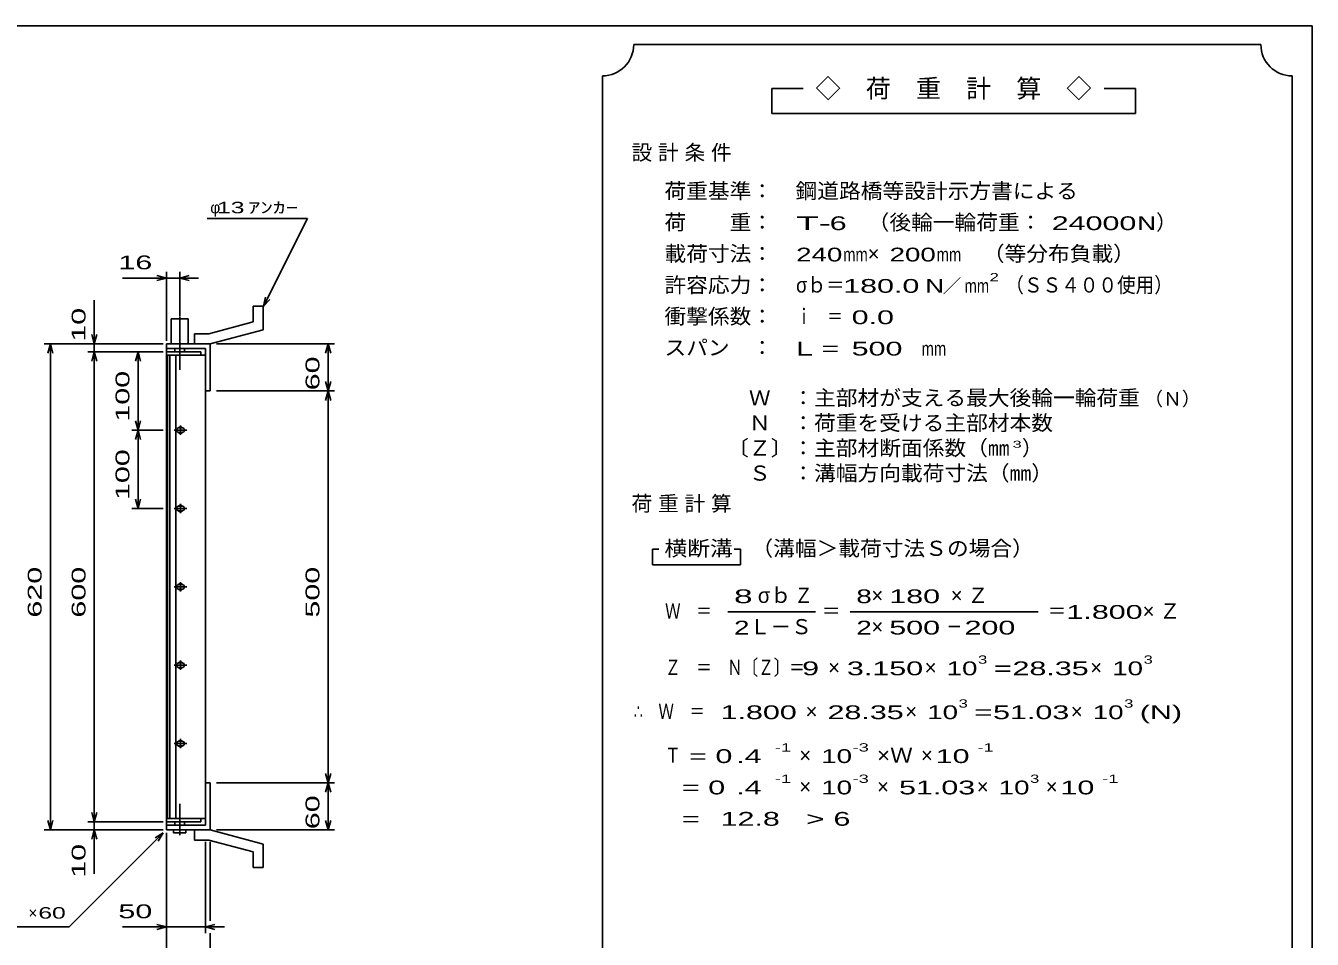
# Model space of a CAD drawing. Units: millimetres, scale not verified. Extents: x -1456 to 1389, y -1026 to 839.
# Drawn here: x -252 to 1389, y -327 to 839 of the extents above; entities that cross this region are included whole.
import ezdxf
from ezdxf.enums import TextEntityAlignment as Align

# ---------------------------------------------------------------- set-up
doc = ezdxf.new("R2010")
doc.units = ezdxf.units.MM
doc.header["$LTSCALE"] = 8
doc.linetypes.add('LONG_DASHED_DOTTED', pattern=[15.25, 12, -1.5, 0.25, -1.5])
for name, color, linetype, lineweight in [('0_2', 150, 'Continuous', 25), ('16', 3, 'Continuous', 25), ('19', 6, 'Continuous', 25), ('22', 2, 'Continuous', 25)]:
    doc.layers.add(name, color=color, linetype=linetype, lineweight=lineweight)
doc.styles.add('ベクトル', font='')
doc.styles.get('ベクトル').set_extended_font_data('ベクトル')

msp = doc.modelspace()

# ---------------------------------------------------------------- linework, layer by layer
at = {"layer": '0_2'}
for p, q in [((-1379.2, 838.8), (1388.8, 838.8)), ((1388.8, 838.8), (1388.8, -921.2))]:
    msp.add_line(p, q, dxfattribs=at)
at = {"layer": '16'}
for p, q in [((-29, 422.8), (-73, 422.8)), ((-73, 422.8), (-73, 418.3)), ((-73, 418.3), (-29, 418.3)), ((-73, 418.3), (-73, -172.7)), ((-23, 418.3), (-73, 418.3)), ((-71.5, 418.3), (-71.5, -172.7)), ((-68.5, -172.7), (-68.5, 418.3)), ((-61, 418.3), (-61, -172.7)), ((-29, 418.3), (-29, 422.8)), ((-23, -172.7), (-23, 418.3)), ((-55, 328.8), (-55, 316.8)), ((-63, 322.8), (-47, 322.8)), ((-53, 325.8), (-57, 325.8)), ((-57, 319.8), (-53, 319.8)), ((-63, 222.8), (-47, 222.8)), ((-53, 225.8), (-57, 225.8)), ((-57, 219.8), (-53, 219.8)), ((-55, 228.8), (-55, 216.8)), ((-63, 122.8), (-47, 122.8)), ((-53, 125.8), (-57, 125.8)), ((-57, 119.8), (-53, 119.8)), ((-55, 128.8), (-55, 116.8)), ((-63, 22.8), (-47, 22.8)), ((-53, 25.8), (-57, 25.8)), ((-57, 19.8), (-53, 19.8)), ((-55, 28.8), (-55, 16.8)), ((-63, -77.2), (-47, -77.2)), ((-53, -74.2), (-57, -74.2)), ((-57, -80.2), (-53, -80.2)), ((-55, -71.2), (-55, -83.2)), ((-73, -172.7), (-29, -172.7)), ((-73, -177.2), (-73, -172.7)), ((-73, -172.7), (-23, -172.7)), ((-29, -177.2), (-73, -177.2)), ((-29, -172.7), (-29, -177.2))]:
    msp.add_line(p, q, dxfattribs=at)
for centre, radius, start, end in [((-57, 322.8), 3, 90, 270), ((-55, 322.8), 4, 46.6, 133.4), ((-55, 322.8), 4, 226.6, 313.4), ((-53, 322.8), 3, 270, 90), ((-57, 222.8), 3, 90, 270), ((-55, 222.8), 4, 46.6, 133.4), ((-55, 222.8), 4, 226.6, 313.4), ((-53, 222.8), 3, 270, 90), ((-57, 122.8), 3, 90, 270), ((-55, 122.8), 4, 46.6, 133.4), ((-55, 122.8), 4, 226.6, 313.4), ((-53, 122.8), 3, 270, 90), ((-57, 22.8), 3, 90, 270), ((-55, 22.8), 4, 46.6, 133.4), ((-55, 22.8), 4, 226.6, 313.4), ((-53, 22.8), 3, 270, 90), ((-57, -77.2), 3, 90, 270), ((-55, -77.2), 4, 46.6, 133.4), ((-55, -77.2), 4, 226.6, 313.4), ((-53, -77.2), 3, 270, 90)]:
    msp.add_arc(centre, radius, start, end, dxfattribs=at)
at = {"layer": '19'}
for p, q in [((37.61, 480.92), (50.61, 480.92)), ((37.61, 460.9), (37.61, 480.92)), ((50.61, 450.92), (50.61, 480.92)), ((-67, 432.8), (-67, 464.8)), ((-67, 464.8), (-45, 464.8)), ((-45, 464.8), (-45, 432.8)), ((37.61, 460.9), (-18.72, 445.81)), ((-37.01, 445.81), (-18.72, 445.81)), ((-37.01, 432.81), (-37.01, 445.81)), ((-17, 432.8), (50.61, 450.92)), ((-73, 422.8), (-73, 432.8)), ((-73, 426.8), (-73, 432.8)), ((-73, 432.8), (-17, 432.8)), ((-23, 426.8), (-73, 426.8)), ((-62, 422.8), (-62, 426.8)), ((-50, 426.8), (-50, 422.8)), ((-37, 432.8), (-17, 432.8)), ((-23, 372.8), (-23, 426.8)), ((-17, 432.8), (-17, 372.8)), ((-17, 372.8), (-23, 372.8)), ((-17, -127.2), (-23, -127.2)), ((-23, -127.2), (-23, -181.2)), ((-17, -187.2), (-17, -127.2)), ((-73, -181.2), (-73, -171.2)), ((-62, -177.2), (-62, -181.2)), ((-50, -181.2), (-50, -177.2)), ((-73, -181.2), (-73, -187.2)), ((-23, -181.2), (-73, -181.2)), ((-73, -187.2), (-17, -187.2)), ((-64, -187.2), (-64, -191.2)), ((-64, -191.2), (-48, -191.2)), ((-48, -191.2), (-48, -187.2)), ((-37.01, -200.21), (-37.01, -187.21)), ((-37, -187.2), (-17, -187.2)), ((-17, -187.2), (50.61, -205.32)), ((-37.01, -200.21), (-18.72, -200.21)), ((37.61, -215.3), (-18.72, -200.21)), ((50.61, -235.32), (50.61, -205.32)), ((37.61, -235.32), (37.61, -215.3)), ((37.61, -235.32), (50.61, -235.32))]:
    msp.add_line(p, q, dxfattribs=at)
at = {"layer": '19', "linetype": 'LONG_DASHED_DOTTED'}
for p, q in [((-56, 467.8), (-56, 399.8)), ((-56, -194.2), (-56, -154.2))]:
    msp.add_line(p, q, dxfattribs=at)
at = {"layer": '22', "color": 4}
for p, q in [((1323.2, 814.8), (523.2, 814.8)), ((483.2, 774.8), (483.2, -465.2)), ((1363.2, -465.2), (1363.2, 774.8)), ((739.2, 758.8), (699.2, 758.8)), ((699.2, 758.8), (699.2, 726.8)), ((1163.2, 758.8), (1123.2, 758.8)), ((1163.2, 726.8), (1163.2, 758.8)), ((699.2, 726.8), (1163.2, 726.8)), ((-21, 592.8), (107, 592.8)), ((51, 480.8), (107, 592.8)), ((-129, 516.8), (-73, 516.8)), ((-73, 516.8), (-85, 520)), ((-85, 513.6), (-73, 516.8)), ((-73, 436.8), (-73, 524.8)), ((-73, 516.8), (-56, 516.8)), ((-56, 468.8), (-56, 524.8)), ((-56, 516.8), (-44, 520)), ((-44, 513.6), (-56, 516.8)), ((-56, 516.8), (-32, 516.8)), ((51, 480.8), (53.4, 492.48)), ((-165, 432.8), (-165, 488.8)), ((51, 480.8), (59, 489.6)), ((-165, 432.8), (-168.2, 444.8)), ((-161.8, 444.8), (-165, 432.8)), ((-229, 432.8), (-77, 432.8)), ((-224.2, 420.8), (-221, 432.8)), ((-217.8, 420.8), (-221, 432.8)), ((-221, -187.2), (-221, 432.8)), ((-77, 432.8), (-173, 432.8)), ((-165, 432.8), (-165, 422.8)), ((-9, 432.8), (141.4, 432.8)), ((130.2, 420.8), (133.4, 432.8)), ((136.6, 420.8), (133.4, 432.8)), ((133.4, 372.8), (133.4, 432.8)), ((-173, 422.8), (-77, 422.8)), ((-168.2, 410.8), (-165, 422.8)), ((-161.8, 410.8), (-165, 422.8)), ((-165, -177.2), (-165, 422.8)), ((-77, 422.8), (-117, 422.8)), ((-109, 422.8), (-112.2, 410.8)), ((-105.8, 410.8), (-109, 422.8)), ((-109, 422.8), (-109, 322.8)), ((133.4, 372.8), (130.2, 384.8)), ((133.4, 372.8), (136.6, 384.8)), ((-9, 372.8), (141.4, 372.8)), ((130.2, 360.8), (133.4, 372.8)), ((136.6, 360.8), (133.4, 372.8)), ((133.4, -127.2), (133.4, 372.8)), ((-109, 322.8), (-112.2, 334.8)), ((-105.8, 334.8), (-109, 322.8)), ((-117, 322.8), (-77, 322.8)), ((-109, 322.8), (-112.2, 310.8)), ((-105.8, 310.8), (-109, 322.8)), ((-109, 322.8), (-109, 222.8)), ((-109, 222.8), (-112.2, 234.8)), ((-105.8, 234.8), (-109, 222.8)), ((-117, 222.8), (-77, 222.8)), ((555.2, 170.8), (547.2, 170.8)), ((547.2, 170.8), (547.2, 150.8)), ((659.2, 170.8), (651.2, 170.8)), ((659.2, 150.8), (659.2, 170.8)), ((547.2, 150.8), (659.2, 150.8)), ((643.2, 90.8), (755.2, 90.8)), ((799.2, 90.8), (1039.2, 90.8)), ((-9, -127.2), (141.4, -127.2)), ((133.4, -127.2), (130.2, -115.2)), ((130.2, -139.2), (133.4, -127.2)), ((133.4, -127.2), (136.6, -115.2)), ((136.6, -139.2), (133.4, -127.2)), ((133.4, -187.2), (133.4, -127.2)), ((-221, -187.2), (-224.2, -175.2)), ((-221, -187.2), (-217.8, -175.2)), ((-173, -177.2), (-77, -177.2)), ((-165, -177.2), (-168.2, -165.2)), ((-165, -177.2), (-161.8, -165.2)), ((-165, -187.2), (-165, -177.2)), ((133.4, -187.2), (130.2, -175.2)), ((133.4, -187.2), (136.6, -175.2)), ((-229, -187.2), (-77, -187.2)), ((-197, -311.2), (-77, -191.2)), ((-173, -187.2), (-77, -187.2)), ((-168.2, -199.2), (-165, -187.2)), ((-161.8, -199.2), (-165, -187.2)), ((-165, -243.2), (-165, -187.2)), ((-87.4, -197.6), (-77, -191.2)), ((-83.4, -201.6), (-77, -191.2)), ((-73, -319.2), (-73, -191.2)), ((-73, -375.2), (-73, -191.2)), ((-9, -187.2), (141.4, -187.2)), ((-23, -319.2), (-23, -202.6)), ((-17, -303.2), (-17, -202.6)), ((-357, -311.2), (-197, -311.2)), ((-129, -311.2), (-73, -311.2)), ((-73, -311.2), (-85, -308)), ((-85, -314.4), (-73, -311.2)), ((-73, -311.2), (-23, -311.2)), ((-23, -311.2), (-11, -308)), ((-11, -314.4), (-23, -311.2)), ((-23, -311.2), (1, -311.2)), ((-17, -375.2), (-17, -319.2))]:
    msp.add_line(p, q, dxfattribs=at)
for centre, start, end in [((483.2, 814.8), 270, 0), ((1363.2, 814.8), 180, 270)]:
    msp.add_arc(centre, 40, start, end, dxfattribs=at)

# ---------------------------------------------------------------- texts
at = {"layer": '22', "style": 'ベクトル'}
for s, height, p in [('◇\u3000荷\u3000重\u3000計\u3000算\u3000◇', 23.46, (755.2, 758.8)), ('φ', 14.66, (-17, 606.8)), ('）', 19.35, (1189.6, 588)), ('×', 19.35, (821.6, 548)), ('／', 17.6, (917.2, 506.8)), ('（Ｎ）', 17.6, (1174.4, 362.8)), ('）', 19.35, (1018.4, 300)), ('σｂ', 19.35, (681.6, 112)), ('×', 19.35, (826.4, 112)), ('Ｌ－Ｓ', 19.35, (671.2, 72)), ('×', 19.35, (826.4, 72)), ('×', 19.35, (771.2, 20)), ('×', 19.35, (894.4, 20)), ('×', 19.35, (1105.6, 20)), ('×', 19.35, (742.4, -36)), ('×', 19.35, (869.6, -36)), ('×', 19.35, (1080.8, -36)), ('×', 19.35, (734.4, -92)), ('×', 19.35, (889.6, -92)), ('×', 19.35, (734.4, -132)), ('×', 19.35, (833.6, -132)), ('×', 19.35, (960.8, -132)), ('×', 19.35, (1048.8, -132)), ('×', 14.66, (-249, -293.2))]:
    msp.add_text(s, height=height, dxfattribs=at).set_placement(p, align=Align.MIDDLE_LEFT)
for s, height, width, p in [('荷重基準：\u3000', 19.35, 1.05, (562.4, 628)), ('鋼道路橋等設計示方書による', 19.35, 1.05, (729.6, 628)), (' 13 ', 14.66, 1.6, (-17, 606.8)), ('ｱﾝｶｰ', 14.66, 1.6, (31, 606.8)), ('荷\u3000\u3000重：\u3000', 19.35, 1.05, (562.4, 588)), ('T-', 17.6, 2, (730.4, 586.8)), (' 6 ', 17.6, 1.65, (762.4, 586.8)), ('（後輪一輪荷重：', 19.35, 1.05, (821.6, 588)), (' 24000', 17.6, 1.65, (1045.6, 586.8)), ('N', 17.6, 1.4, (1165.6, 586.8)), ('載荷寸法：\u3000', 19.35, 1.05, (562.4, 548)), ('\u3000（等分布負載）', 19.35, 1.05, (940.8, 548)), (' 16 ', 17.6, 1.65, (-145, 536.8)), ('240', 17.6, 1.5, (730.4, 546.8)), ('mm', 17.6, 0.8, (790.4, 546.8)), ('200', 17.6, 1.5, (849.6, 546.8)), ('mm', 17.6, 0.8, (909.6, 546.8)), ('許容応力：\u3000', 19.35, 1.05, (562.4, 508)), ('σｂ＝', 19.35, 0.9, (730.4, 508)), ('180.0', 17.6, 1.65, (790.4, 506.8)), ('N', 17.6, 1.4, (895.2, 506.8)), ('mm', 17.6, 0.8, (945.2, 506.8)), ('2', 10.56, 1.5, (977.2, 518)), ('（ＳＳ４００使用）', 19.35, 0.9, (997.2, 508)), ('衝撃係数：\u3000', 19.35, 1.05, (562.4, 468)), ('ｉ\u3000＝', 19.35, 0.75, (730.4, 468)), (' 0.0', 17.6, 1.65, (790.4, 466.8)), ('スパン\u3000：\u3000', 19.35, 1.05, (562.4, 428)), ('L =', 17.6, 1.65, (730.4, 426.8)), (' 500 ', 17.6, 1.65, (790.4, 426.8)), ('mm', 17.6, 0.8, (890.4, 426.8)), ('\u3000Ｗ\u3000：主部材が支える最大後輪一輪荷重', 19.35, 1.05, (642.4, 364)), ('\u3000Ｎ\u3000：荷重を受ける主部材本数', 19.35, 1.05, (642.4, 332)), ('〔Ｚ〕：主部材断面係数（㎜', 19.35, 1.05, (642.4, 300)), ('3', 8.798, 1.8, (1006.4, 304.8)), ('\u3000Ｓ\u3000：溝幅方向載荷寸法（㎜）', 19.35, 1.05, (642.4, 268)), ('横断溝', 19.35, 1.1, (562.4, 172)), ('\u3000（溝幅＞載荷寸法Ｓの場合）', 19.35, 1.05, (645.6, 172)), ('8', 17.6, 1.8, (651.2, 110.8)), ('Ｚ', 19.35, 0.9, (728, 112)), ('8', 17.6, 1.5, (807.2, 110.8)), (' 180 ', 17.6, 1.65, (838.4, 110.8)), ('Ｗ\u3000＝', 19.35, 0.75, (563.2, 92)), ('1.800', 17.6, 1.65, (1075.2, 90.8)), ('＝', 19.35, 0.9, (763.2, 92)), ('＝', 19.35, 0.9, (1051.2, 92)), ('2', 17.6, 1.5, (651.2, 70.8)), ('2', 17.6, 1.5, (807.2, 70.8)), (' 500 ', 17.6, 1.65, (838.4, 70.8)), ('－', 19.35, 0.75, (922.4, 72)), (' 200 ', 17.6, 1.65, (934.4, 70.8)), ('Ｚ\u3000＝\u3000Ｎ〔Ｚ〕＝', 19.35, 0.75, (563.2, 20)), ('3', 10.56, 1.5, (962.4, 30)), ('3', 10.56, 1.5, (1173.6, 30)), (' 9 ', 17.6, 1.65, (727.2, 18.8)), ('3.150', 17.6, 1.65, (795.2, 18.8)), ('10', 17.6, 1.5, (922.4, 18.8)), ('=', 17.6, 1.7, (982.4, 18.8)), ('28.35', 17.6, 1.65, (1006.4, 18.8)), ('10', 17.6, 1.5, (1133.6, 18.8)), ('∴\u3000Ｗ\u3000＝', 19.35, 0.75, (523.2, -36)), (' 1.800', 17.6, 1.65, (623.2, -37.2)), ('28.35', 17.6, 1.65, (770.4, -37.2)), ('10', 17.6, 1.5, (897.6, -37.2)), ('3', 10.56, 1.5, (937.6, -26)), ('51.03', 17.6, 1.65, (981.6, -37.2)), ('10', 17.6, 1.5, (1108.8, -37.2)), ('3', 10.56, 1.5, (1148.8, -26)), ('(N)', 17.6, 1.65, (1168.8, -37.2)), ('=', 17.6, 1.7, (957.6, -37.2)), ('-1', 10.56, 1.65, (703.2, -82)), ('-3', 10.56, 1.65, (802.4, -82)), ('-1', 10.56, 1.65, (961.6, -82)), ('Ｔ', 19.35, 0.75, (563.2, -92)), (' = 0', 17.6, 1.65, (583.2, -93.2)), (' .4 ', 17.6, 1.65, (643.2, -93.2)), ('10', 17.6, 1.5, (762.4, -93.2)), ('×Ｗ', 19.35, 1.1, (833.6, -92)), (' 10 ', 17.6, 1.65, (897.6, -93.2)), ('  = 0', 17.6, 1.65, (563.2, -133.2)), (' .4 ', 17.6, 1.65, (643.2, -133.2)), ('-1', 10.56, 1.65, (703.2, -122)), ('10', 17.6, 1.5, (762.4, -133.2)), ('-3', 10.56, 1.65, (802.4, -122)), ('51.03', 17.6, 1.65, (861.6, -133.2)), ('10', 17.6, 1.5, (988.8, -133.2)), ('3', 10.56, 1.5, (1028.8, -122)), (' 10 ', 17.6, 1.65, (1056.8, -133.2)), ('-1', 10.56, 1.65, (1120.8, -122)), ('  =', 17.6, 1.65, (563.2, -173.2)), (' 12.8', 17.6, 1.65, (623.2, -173.2)), ('>', 17.6, 1.7, (743.2, -173.2)), (' 6 ', 17.6, 1.65, (767.2, -173.2)), (' 60 ', 14.66, 1.6, (-245, -293.2)), (' 50 ', 17.6, 1.65, (-145, -291.2))]:
    msp.add_text(s, height=height, dxfattribs=dict(at, width=width)).set_placement(p, align=Align.MIDDLE_LEFT)
at = {"layer": '22', "style": 'ベクトル', "width": 1.65}
for s, p in [(' 10 ', (-185, 424.8)), (' 60 ', (113.4, 362.8)), (' 100 ', (-129, 322.8)), (' 100 ', (-129, 222.8)), (' 620 ', (-241, 72.8)), (' 600 ', (-185, 72.8)), (' 500 ', (113.4, 72.8)), (' 60 ', (113.4, -197.2)), (' 10 ', (-185, -259.2))]:
    msp.add_text(s, height=17.6, rotation=90, dxfattribs=at).set_placement(p, align=Align.MIDDLE_LEFT)
at = {"layer": '22', "char_height": 19.35, "attachment_point": 4, "style": 'ベクトル'}
for s, insert in [('\\T1.28;設計条件', (520.4, 676)), ('\\T1.28;荷重計算', (520.4, 228)), ('\\T1.42;×Ｚ', (927.6, 112)), ('\\T1.42;×Ｚ', (1172.4, 92))]:
    msp.add_mtext(s, dxfattribs=dict(at, insert=insert))

doc.saveas('drawing.dxf')
